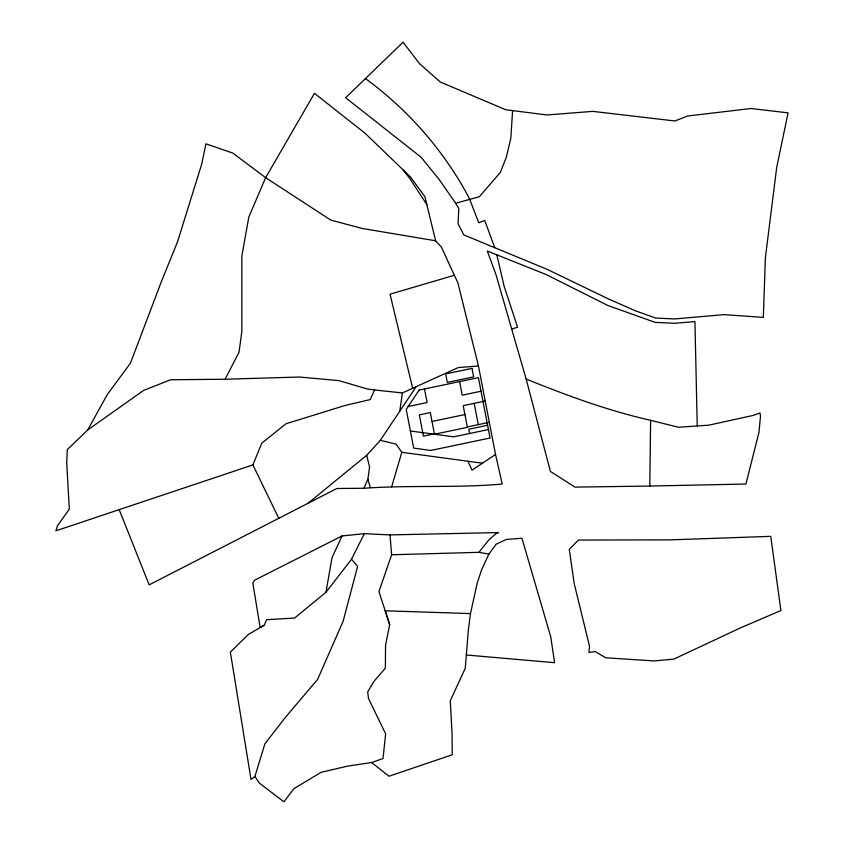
<?xml version="1.0" encoding="UTF-8"?>
<svg xmlns="http://www.w3.org/2000/svg" width="844" height="844" viewBox="0 0 844 844"><rect width="100%" height="100%" fill="white"/><g stroke="black" fill="none" stroke-linecap="round" stroke-linejoin="round"><path stroke-width="1.27" d="M526.139 379.009L550.404 471.406L574.943 487.125L649.806 486.049L650.608 420.312C607.764 410.617 566.714 395.456 526.139 379.009L495.924 274.437L487.283 251.016L546.247 274.585L607.88 305.507L655.092 322.355L674.789 323.294L694.939 321.553L697.228 425.956M512.603 110.606L510.81 138.342L506.294 157.353L500.355 172.408L479.308 196.747L455.644 203.256L439.144 179.466L421.082 157.227L345.639 97.735L403.063 42.2L419.51 63.648L440.273 82.005L505.693 109.731L547.007 114.963L592.762 111.366L674.884 120.987L687.586 116.008L751.012 108.517L788.096 112.864L776.712 167.344L765.381 257.715L763.335 317.407L724.131 314.633L674.567 318.948L655.714 318.051L635.321 310.761L608.608 298.998L547.334 269.436L463.736 234.875L458.07 223.702L458.777 208.479L455.644 203.256M466.342 654.986L554.603 662.698L550.773 636.967L521.93 538.25L506.389 539.421L496.103 544.232L488.929 554.097L481.892 569.067L477.314 582.729L470.488 613.599L468.378 629.793L465.276 668.258L450.263 700.784L452.057 733.341L452.226 754.789L389 776.227L371.624 762.543L348.055 766.035L321.216 772.26L293.965 788.634L283.922 801.8L259.509 783.253L254.899 776.491L264.879 743.849L285.029 717.822L317.65 679.325L343.086 621.353L357.624 566.313L351.526 559.255L364.334 533.682L390.012 534.906L498.625 532.564L496.43 533.324L488.919 539.801L478.938 552.324L391.627 554.772L378.945 591.581L389.685 624.665L385.56 645.101L385.36 668.174L373.829 681.519L367.678 691.901L368.512 698.568L385.666 733.858L382.997 758.545L371.624 762.543M119.204 509.649L149.166 584.86L336.798 488.518L363.933 488.265L367.889 479.297L369.556 467.048L366.718 455.264L380.317 440.325L416.155 386.689M363.933 488.265C409.804 484.931 456.224 488.18 502.191 484.034L495.523 454.441L478.453 365.99L458.218 367.573L402.388 392.945L399.761 411.228M254.899 776.491L251.016 779.487L230.37 652.096L248.315 634.498L264.32 625.119L266.62 619.686L294.577 618.051L325.953 592.288L331.977 557.852L342.042 535.94L364.334 533.682M391.658 486.882L401.818 452.3L396.1 444.134L380.317 440.325M278.794 518.3L252.894 464.928L261.756 443.195L286.032 423.741L345.185 405.436L370.178 399.581L374.609 389.97L402.388 392.945M252.894 464.928L55.904 530.823L57.329 526.023L69.324 509.132L66.739 463.24L67.267 449.652L87.692 429.986L143.554 390.434L170.678 379.758L225.063 379.241L239.01 352.275L241.838 331.576L241.838 256.101L248.801 217.108L265.638 177.683L314.464 93.315L365.167 133.331L410.669 177.166L424.933 196.747L435.631 240.783L441.444 247.208L457.87 282.824L478.453 365.99M87.692 429.986L107.283 394.559L130.44 363.184L161.077 282.423L177.651 241.468L201.748 163.989L205.957 143.839L232.807 153.08L265.638 177.683L330.795 220.094L362.414 228.502L435.631 240.783M325.953 592.288L351.526 559.255M307.986 503.309L366.718 455.264M495.523 454.441L472.028 470.161L467.935 461.246M264.32 625.119L260.163 627.556L252.81 582.951L254.709 580.144L342.042 535.94M511.823 329.023L517.572 327.208L504.132 286.253L496.852 254.835M454.388 275.271L390.023 294.197L412.663 388.272M408.158 406.523L427.127 402.546L424.511 388.957M481.038 391.236L462.238 395.182L459.621 381.593M485.152 401.048L463.208 405.647L467.397 427.328L434.481 434.238L430.303 412.558L419.331 414.858L423.435 436.137L434.407 433.837M432.022 421.472L464.928 414.562M467.323 426.927L489.267 422.327M487.61 425.281L468.81 429.227L469.633 433.499M488.444 429.554L453.724 436.844L410.384 430.978M225.063 379.241L299.462 377.025L338.993 380.623L367.066 388.926L374.609 389.97M649.806 486.049L745.917 484.034L758.935 432.487L760.507 416.197L759.969 412.959L752.996 415.47L708.77 425.165L678.439 427.243L650.608 420.312M470.488 613.599L385.18 610.782L389.685 624.665M401.818 452.3L482.42 463.198M478.938 552.324L488.929 554.097M365.41 78.619L367.245 79.895A379.694 365.705 -24.1 0 1 430.166 139.682A380.412 366.401 -24.1 0 1 466.648 193.339L469.739 199.374L478.727 222.795L484.709 220.463L494.774 247.714M402.862 169.644L409.72 178.348L426.832 204.586M367.889 479.297L370.189 487.188M474.18 403.348L478.295 424.627M390.012 534.906L391.627 554.772M589.534 646.272L588.89 652.391L595.263 651.589L605.728 657.782L654.206 660.936L673.765 659.132L740.705 627.767L780.9 610.539L770.741 536.341L670.294 539.875L578.478 540.054L569.267 549.307L574.194 583.52L589.534 646.272M419.151 390.076L406.228 409.424L413.697 448.122L430.809 450.443L490.069 438.004L478.421 377.648L419.151 390.076M471.996 368.385L445.674 373.903L447.309 382.416L473.642 376.899L471.996 368.385"/></g></svg>
